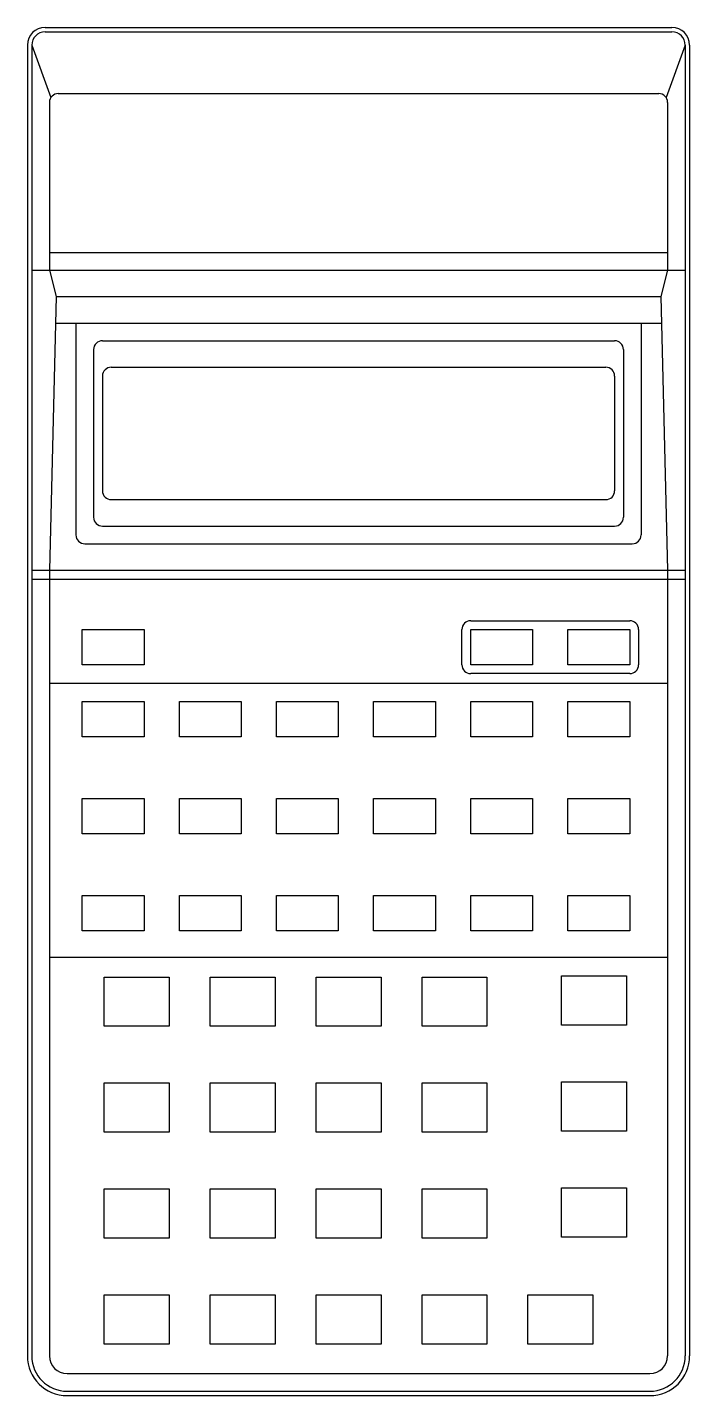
# Model space of a CAD drawing. Extents: x 3.399 to 3.474, y 2.974 to 3.129.
import ezdxf

# ---------------------------------------------------------------- set-up
doc = ezdxf.new("R2010")
doc.units = 0
doc.layers.get('0').update_dxf_attribs({"linetype": 'CONTINUOUS'})

msp = doc.modelspace()

# ---------------------------------------------------------------- linework, layer by layer
at = {"color": 0}
for p, q in [((3.40145, 3.12907), (3.47245, 3.12907)), ((3.40145, 3.12857), (3.47245, 3.12857)), ((3.39945, 3.12707), (3.39945, 2.97857)), ((3.39995, 3.12707), (3.39995, 2.97857)), ((3.39995, 3.12707), (3.40211, 3.12112)), ((3.47395, 3.12707), (3.47178, 3.12112)), ((3.47395, 3.12707), (3.47395, 2.97857)), ((3.47445, 3.12707), (3.47445, 2.97857)), ((3.40195, 3.12057), (3.40195, 3.10157)), ((3.40295, 3.12157), (3.47095, 3.12157)), ((3.47195, 3.12057), (3.47195, 3.10157)), ((3.40195, 3.10357), (3.47195, 3.10357)), ((3.39995, 3.10157), (3.47395, 3.10157)), ((3.40195, 3.10157), (3.4027, 3.09857)), ((3.47195, 3.10157), (3.47119, 3.09857)), ((3.4027, 3.09857), (3.40195, 3.06757)), ((3.4027, 3.09857), (3.47119, 3.09857)), ((3.47119, 3.09857), (3.47195, 3.06757)), ((3.40263, 3.09557), (3.47127, 3.09557)), ((3.40495, 3.09557), (3.40495, 3.07157)), ((3.46895, 3.09557), (3.46895, 3.07157)), ((3.40695, 3.09257), (3.40695, 3.07357)), ((3.40795, 3.09357), (3.46595, 3.09357)), ((3.46695, 3.09257), (3.46695, 3.07357)), ((3.40795, 3.08957), (3.40795, 3.07657)), ((3.40895, 3.09057), (3.46495, 3.09057)), ((3.46595, 3.08957), (3.46595, 3.07657)), ((3.40895, 3.07557), (3.46495, 3.07557)), ((3.40795, 3.07257), (3.46595, 3.07257)), ((3.40595, 3.07057), (3.46795, 3.07057)), ((3.39995, 3.06757), (3.47395, 3.06757)), ((3.40195, 3.06757), (3.40195, 2.97857)), ((3.47195, 3.06757), (3.47195, 2.97857)), ((3.39995, 3.06657), (3.47395, 3.06657)), ((3.44966, 3.06186), (3.46766, 3.06186)), ((3.44866, 3.05686), (3.44866, 3.06086)), ((3.46866, 3.06086), (3.46866, 3.05686)), ((3.46766, 3.05586), (3.44966, 3.05586)), ((3.40195, 3.05479), (3.47195, 3.05479)), ((3.40195, 3.02374), (3.47195, 3.02374)), ((3.40395, 2.97657), (3.46995, 2.97657)), ((3.40395, 2.97457), (3.46995, 2.97457)), ((3.40395, 2.97407), (3.46995, 2.97407))]:
    msp.add_line(p, q, dxfattribs=at)
for points in [[(3.40566, 3.05686), (3.40566, 3.06086), (3.41266, 3.06086), (3.41266, 3.05686)], [(3.44966, 3.05686), (3.44966, 3.06086), (3.45666, 3.06086), (3.45666, 3.05686)], [(3.46066, 3.05686), (3.46066, 3.06086), (3.46766, 3.06086), (3.46766, 3.05686)], [(3.40566, 3.04872), (3.40566, 3.05272), (3.41266, 3.05272), (3.41266, 3.04872)], [(3.41666, 3.04872), (3.41666, 3.05272), (3.42366, 3.05272), (3.42366, 3.04872)], [(3.42766, 3.04872), (3.42766, 3.05272), (3.43466, 3.05272), (3.43466, 3.04872)], [(3.43866, 3.04872), (3.43866, 3.05272), (3.44566, 3.05272), (3.44566, 3.04872)], [(3.44966, 3.04872), (3.44966, 3.05272), (3.45666, 3.05272), (3.45666, 3.04872)], [(3.46066, 3.04872), (3.46066, 3.05272), (3.46766, 3.05272), (3.46766, 3.04872)], [(3.40566, 3.03772), (3.40566, 3.04172), (3.41266, 3.04172), (3.41266, 3.03772)], [(3.41666, 3.03772), (3.41666, 3.04172), (3.42366, 3.04172), (3.42366, 3.03772)], [(3.42766, 3.03772), (3.42766, 3.04172), (3.43466, 3.04172), (3.43466, 3.03772)], [(3.43866, 3.03772), (3.43866, 3.04172), (3.44566, 3.04172), (3.44566, 3.03772)], [(3.44966, 3.03772), (3.44966, 3.04172), (3.45666, 3.04172), (3.45666, 3.03772)], [(3.46066, 3.03772), (3.46066, 3.04172), (3.46766, 3.04172), (3.46766, 3.03772)], [(3.40566, 3.02672), (3.40566, 3.03072), (3.41266, 3.03072), (3.41266, 3.02672)], [(3.41666, 3.02672), (3.41666, 3.03072), (3.42366, 3.03072), (3.42366, 3.02672)], [(3.42766, 3.02672), (3.42766, 3.03072), (3.43466, 3.03072), (3.43466, 3.02672)], [(3.43866, 3.02672), (3.43866, 3.03072), (3.44566, 3.03072), (3.44566, 3.02672)], [(3.44966, 3.02672), (3.44966, 3.03072), (3.45666, 3.03072), (3.45666, 3.02672)], [(3.46066, 3.02672), (3.46066, 3.03072), (3.46766, 3.03072), (3.46766, 3.02672)], [(3.40814, 3.01591), (3.40814, 3.02149), (3.4155, 3.02149), (3.4155, 3.01591)], [(3.42014, 3.01591), (3.42014, 3.02149), (3.4275, 3.02149), (3.4275, 3.01591)], [(3.43214, 3.01591), (3.43214, 3.02149), (3.4395, 3.02149), (3.4395, 3.01591)], [(3.44414, 3.01591), (3.44414, 3.02149), (3.4515, 3.02149), (3.4515, 3.01591)], [(3.45995, 3.01604), (3.45995, 3.02161), (3.46731, 3.02161), (3.46731, 3.01604)], [(3.40814, 3.00391), (3.40814, 3.00949), (3.4155, 3.00949), (3.4155, 3.00391)], [(3.42014, 3.00391), (3.42014, 3.00949), (3.4275, 3.00949), (3.4275, 3.00391)], [(3.43214, 3.00391), (3.43214, 3.00949), (3.4395, 3.00949), (3.4395, 3.00391)], [(3.44414, 3.00391), (3.44414, 3.00949), (3.4515, 3.00949), (3.4515, 3.00391)], [(3.45995, 3.00404), (3.45995, 3.00961), (3.46731, 3.00961), (3.46731, 3.00404)], [(3.40814, 2.99191), (3.40814, 2.99749), (3.4155, 2.99749), (3.4155, 2.99191)], [(3.42014, 2.99191), (3.42014, 2.99749), (3.4275, 2.99749), (3.4275, 2.99191)], [(3.43214, 2.99191), (3.43214, 2.99749), (3.4395, 2.99749), (3.4395, 2.99191)], [(3.44414, 2.99191), (3.44414, 2.99749), (3.4515, 2.99749), (3.4515, 2.99191)], [(3.45995, 2.99204), (3.45995, 2.99761), (3.46731, 2.99761), (3.46731, 2.99204)], [(3.40814, 2.97991), (3.40814, 2.98549), (3.4155, 2.98549), (3.4155, 2.97991)], [(3.42014, 2.97991), (3.42014, 2.98549), (3.4275, 2.98549), (3.4275, 2.97991)], [(3.43214, 2.97991), (3.43214, 2.98549), (3.4395, 2.98549), (3.4395, 2.97991)], [(3.44414, 2.97991), (3.44414, 2.98549), (3.4515, 2.98549), (3.4515, 2.97991)], [(3.45614, 2.97991), (3.45614, 2.98549), (3.4635, 2.98549), (3.4635, 2.97991)]]:
    msp.add_lwpolyline(points, close=True, dxfattribs=at)
for centre, radius, start, end in [((3.40145, 3.12707), 0.002, 90, 180), ((3.40145, 3.12707), 0.0015, 90, 180), ((3.47245, 3.12707), 0.002, 360, 90), ((3.47245, 3.12707), 0.0015, 360, 90), ((3.40295, 3.12057), 0.001, 90, 180), ((3.47095, 3.12057), 0.001, 360, 90), ((3.40795, 3.09257), 0.001, 90, 180), ((3.46595, 3.09257), 0.001, 0, 90), ((3.40895, 3.08957), 0.001, 90, 180), ((3.46495, 3.08957), 0.001, 0, 90), ((3.40895, 3.07657), 0.001, 180, 270), ((3.46495, 3.07657), 0.001, 270, 0), ((3.40795, 3.07357), 0.001, 180, 270), ((3.46595, 3.07357), 0.001, 270, 0), ((3.40595, 3.07157), 0.001, 180, 270), ((3.46795, 3.07157), 0.001, 270, 0), ((3.44966, 3.06086), 0.001, 90, 180), ((3.46766, 3.06086), 0.001, 360, 90), ((3.44966, 3.05686), 0.001, 180, 270), ((3.46766, 3.05686), 0.001, 270, 360), ((3.40395, 2.97857), 0.0045, 180, 270), ((3.40395, 2.97857), 0.004, 180, 270), ((3.40395, 2.97857), 0.002, 180, 270), ((3.46995, 2.97857), 0.002, 270, 0), ((3.46995, 2.97857), 0.004, 270, 0), ((3.46995, 2.97857), 0.0045, 270, 0)]:
    msp.add_arc(centre, radius, start, end, dxfattribs=at)

doc.saveas('drawing.dxf')
